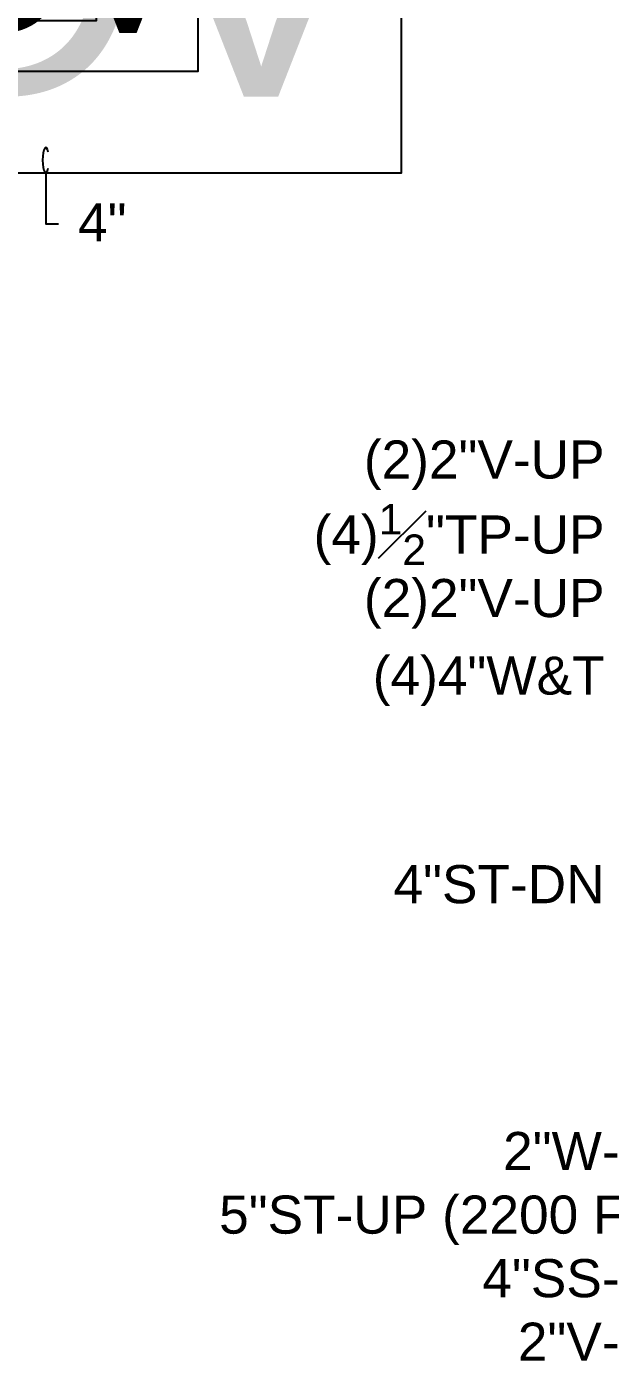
# Model space of a CAD drawing. Extents: x -3637 to 1666, y -2593 to 1817.
# Drawn here: x -968.5 to -830.6, y 366.2 to 681.2 of the extents above; entities that cross this region are included whole.
import ezdxf
from ezdxf.enums import TextEntityAlignment as Align

# ---------------------------------------------------------------- set-up
doc = ezdxf.new("R2010")
doc.units = 0
doc.header["$LTSCALE"] = 36
doc.header["$MEASUREMENT"] = 0
doc.linetypes.add('VENT', pattern=[0.3, 0.2, -0.1])
for name, color, linetype in [('G-ANNO-TEXT', 70, 'Continuous'), ('P-GV-N', 3, 'VENT'), ('P-GV-N @ 1 (1)', 3, 'VENT'), ('P-GV-N @ 1 (2)', 3, 'VENT'), ('P-GV-N @ 128', 3, 'VENT'), ('P-GV-N @ 192', 3, 'VENT'), ('P-GV-N @ 384', 3, 'VENT'), ('P-GV-N @ 48', 3, 'VENT'), ('P-GV-N @ 64', 3, 'VENT'), ('P-GV-N @ 768', 3, 'VENT'), ('P-GV-N @ 96', 3, 'VENT')]:
    doc.layers.add(name, color=color, linetype=linetype)
doc.styles.add('Arial', font='arial.ttf')

# ---------------------------------------------------------------- blocks, each defined once
blk = doc.blocks.new('*U64')
at = {"layer": 'DEFPOINTS'}
blk.add_lwpolyline([(-0.125, -0.0625), (0.125, -0.0625), (0.125, 0.0625), (-0.125, 0.0625)], close=True, dxfattribs=at)
at = {"style": 'Arial'}
blk.add_text('GDV', height=0.078125, dxfattribs=at).set_placement((0, 0), align=Align.MIDDLE)
blk = doc.blocks.new('*U1027')
at = {"layer": 'P-GV-N @ 1 (1)', "linetype": 'ByBlock', "lineweight": -2}
blk.add_blockref('*U64', (-976, 694.74), dxfattribs=at)
at = {"layer": 'P-GV-N @ 1 (2)', "linetype": 'ByBlock', "lineweight": -2}
blk.add_blockref('*U64', (-976, 694.74), dxfattribs=at)
at = {"layer": 'P-GV-N @ 128', "linetype": 'ByBlock', "lineweight": -2, "xscale": 128, "yscale": 128, "zscale": 128}
blk.add_blockref('*U64', (-976, 694.74), dxfattribs=at)
at = {"layer": 'P-GV-N @ 192', "linetype": 'ByBlock', "lineweight": -2, "xscale": 192, "yscale": 192, "zscale": 192}
blk.add_blockref('*U64', (-976, 694.74), dxfattribs=at)
at = {"layer": 'P-GV-N @ 384', "linetype": 'ByBlock', "lineweight": -2, "xscale": 384, "yscale": 384, "zscale": 384}
blk.add_blockref('*U64', (-976, 694.74), dxfattribs=at)
at = {"layer": 'P-GV-N @ 48', "linetype": 'ByBlock', "lineweight": -2, "xscale": 48, "yscale": 48, "zscale": 48}
blk.add_blockref('*U64', (-976, 694.74), dxfattribs=at)
at = {"layer": 'P-GV-N @ 64', "linetype": 'ByBlock', "lineweight": -2, "xscale": 64, "yscale": 64, "zscale": 64}
blk.add_blockref('*U64', (-976, 694.74), dxfattribs=at)
at = {"layer": 'P-GV-N @ 768', "linetype": 'ByBlock', "lineweight": -2, "xscale": 768, "yscale": 768, "zscale": 768}
blk.add_blockref('*U64', (-976, 694.74), dxfattribs=at)
at = {"layer": 'P-GV-N @ 96', "linetype": 'ByBlock', "lineweight": -2, "xscale": 96, "yscale": 96, "zscale": 96}
blk.add_blockref('*U64', (-976, 694.74), dxfattribs=at)
blk = doc.blocks.new('LeaderNoteBlock')
blk.add_ellipse((0, 0), major_axis=(1, 0), ratio=0.25, start_param=5.387521, end_param=10.320443)

msp = doc.modelspace()

# ---------------------------------------------------------------- linework, layer by layer
at = {"layer": 'G-ANNO-TEXT'}
msp.add_lwpolyline([(-964, 646.74), (-964, 634.74), (-961, 634.74)], dxfattribs=at)

# ---------------------------------------------------------------- block references
at = {"layer": 'G-ANNO-TEXT', "xscale": 3, "yscale": 3, "zscale": 3, "rotation": 90}
msp.add_blockref('LeaderNoteBlock', (-964, 649.74), dxfattribs=at)
at = {"layer": 'P-GV-N'}
msp.add_blockref('*U1027', (0, 0), dxfattribs=at)

# ---------------------------------------------------------------- texts
at = {"layer": 'G-ANNO-TEXT', "style": 'Arial'}
msp.add_text('4"', height=9, dxfattribs=at).set_placement((-956.36, 630.54))
at = {"layer": 'G-ANNO-TEXT', "char_height": 9, "attachment_point": 3, "style": 'Arial'}
for s, insert in [('\\A1;(2)2"V-UP\\P(4){\\H0.8x;\\S1#2;}"TP-UP\\P(2)2"V-UP', (-832, 583.57)), ('(4)4"W&T', (-832, 532.57)), ('4"ST-DN', (-832, 483.32)), ('2"W-UP\\P5"ST-UP (2200 FT²)\\P4"SS-UP\\P2"V-UP', (-811, 420.32))]:
    msp.add_mtext(s, dxfattribs=dict(at, insert=insert))

doc.saveas('drawing.dxf')
